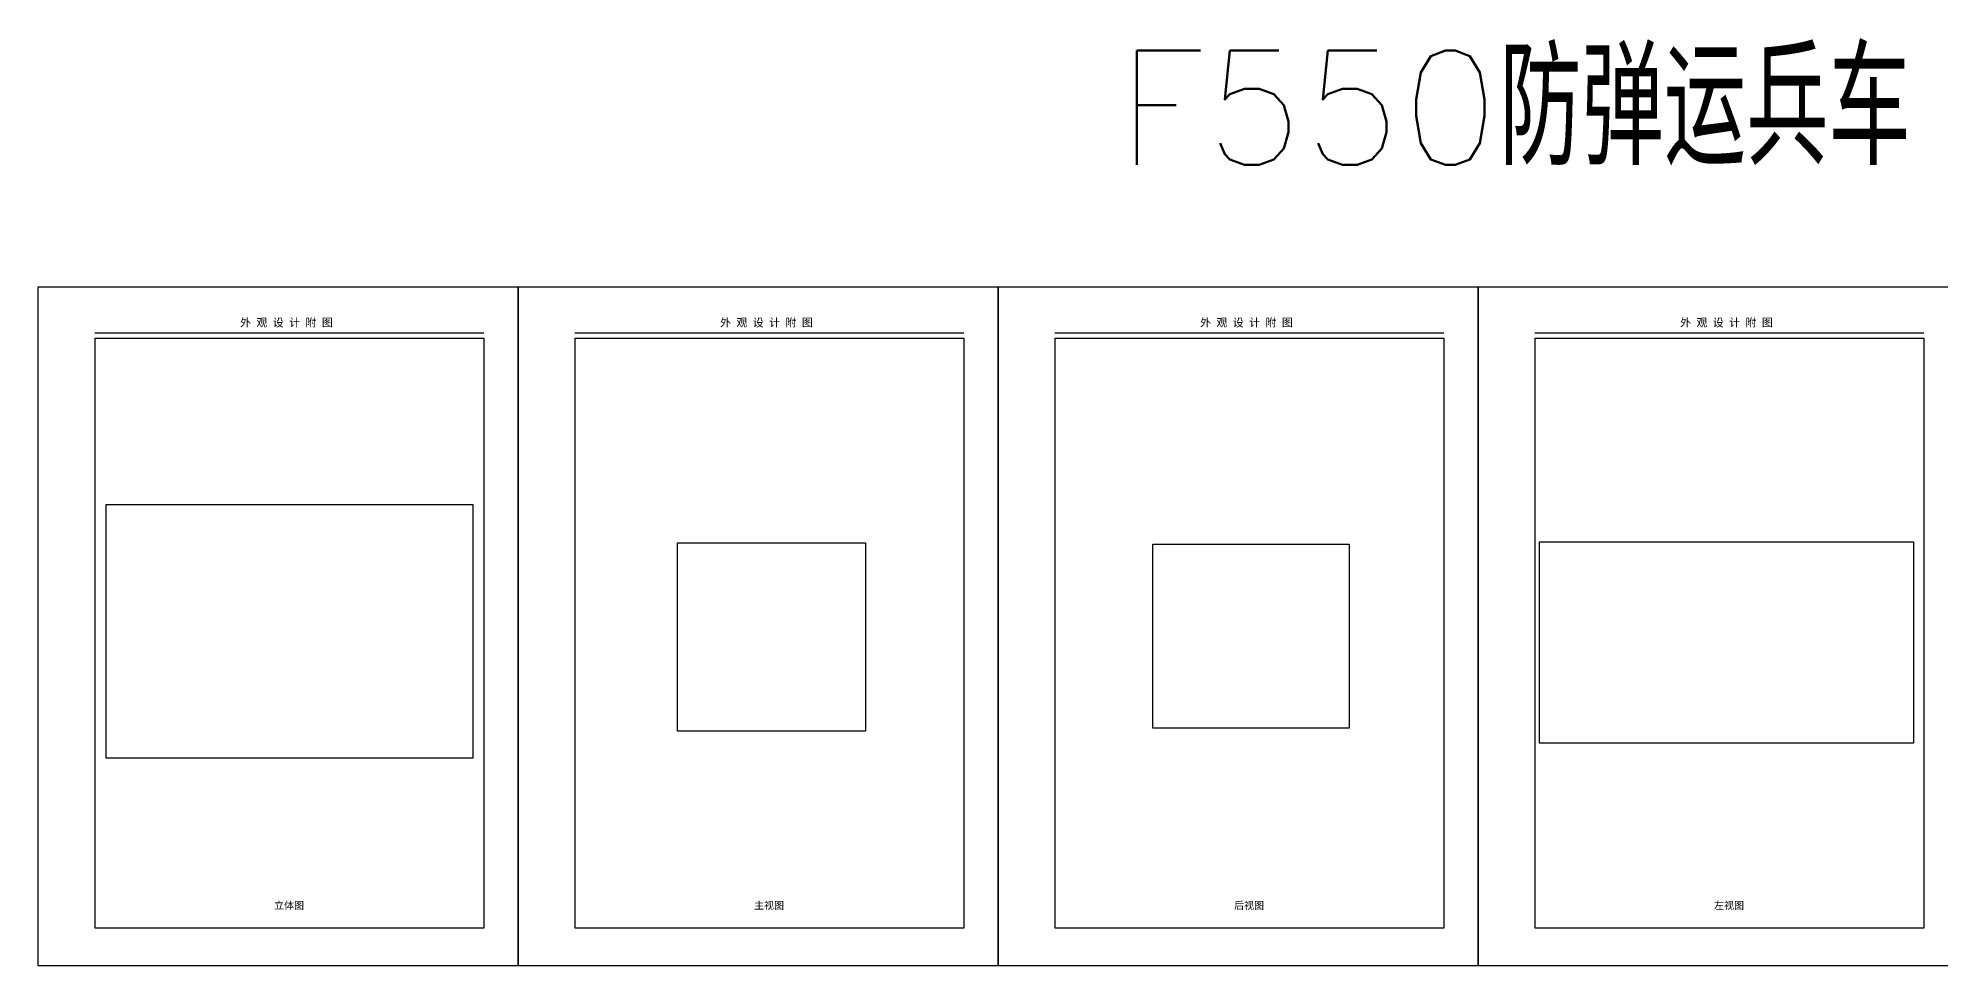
# Model space of a CAD drawing. Header units: millimetres. Extents: x 1846 to 3316, y 204 to 610.
# Drawn here: x 1846 to 2678, y 204 to 610 of the extents above; entities that cross this region are included whole.
import ezdxf

# ---------------------------------------------------------------- set-up
doc = ezdxf.new("R2010")
doc.units = ezdxf.units.MM
doc.layers.get('0').update_dxf_attribs({"plot": 0})
doc.layers.add('A', color=7, linetype='Continuous')
doc.layers.add('图层1', color=7, linetype='Continuous')
doc.styles.get("Standard").update_dxf_attribs({"font": 'txt', "bigfont": 'gbcbig.shx'})
picture_1 = doc.add_image_def('image1.jpg', size_in_pixel=(1095, 758))
picture_2 = doc.add_image_def('image2.jpg', size_in_pixel=(806, 808))
picture_3 = doc.add_image_def('image3.jpg', size_in_pixel=(843, 790))
picture_4 = doc.add_image_def('image4.jpg', size_in_pixel=(1295, 697))

msp = doc.modelspace()

# ---------------------------------------------------------------- linework, layer by layer
at = {"color": 3, "lineweight": 25}
for points in [[(1845.9, 501.22), (2055.9, 501.22), (2055.9, 204.22), (1845.9, 204.22)], [(2055.9, 501.22), (2265.9, 501.22), (2265.9, 204.22), (2055.9, 204.22)], [(2265.9, 501.22), (2475.9, 501.22), (2475.9, 204.22), (2265.9, 204.22)], [(2475.9, 501.22), (2685.9, 501.22), (2685.9, 204.22), (2475.9, 204.22)]]:
    msp.add_lwpolyline(points, close=True, dxfattribs=at)
at = {"color": 1, "lineweight": 25}
for points in [[(2040.9, 220.72), (1870.9, 220.72), (1870.9, 478.72), (2040.9, 478.72)], [(2250.9, 220.72), (2080.9, 220.72), (2080.9, 478.72), (2250.9, 478.72)], [(2460.9, 220.72), (2290.9, 220.72), (2290.9, 478.72), (2460.9, 478.72)], [(2670.9, 220.72), (2500.9, 220.72), (2500.9, 478.72), (2670.9, 478.72)]]:
    msp.add_lwpolyline(points, close=True, dxfattribs=at)
at = {"layer": 'A', "color": 7}
for p, q in [((1870.68, 481.16), (2040.9, 481.16)), ((2080.68, 481.16), (2250.9, 481.16)), ((2290.68, 481.16), (2460.9, 481.16)), ((2500.68, 481.16), (2670.9, 481.16))]:
    msp.add_line(p, q, dxfattribs=at)

# ---------------------------------------------------------------- texts
at = {"layer": 'A', "lineweight": 25, "attachment_point": 1}
for s, insert, char_height, width in [('{\\fSimHei|b0|i0|c134|p49;外 观 设 计 附 图}', (1934.28, 487.33), 3.5, 48.0069), ('{\\fSimHei|b0|i0|c134|p49;外 观 设 计 附 图}', (2144.28, 487.33), 3.5, 48.0069), ('{\\fSimHei|b0|i0|c134|p49;外 观 设 计 附 图}', (2354.28, 487.33), 3.5, 48.0069), ('{\\fSimHei|b0|i0|c134|p49;外 观 设 计 附 图}', (2564.28, 487.33), 3.5, 48.0069), ('{\\fSimSun|b0|i0|c134|p2;立体图}', (1949.17, 232.28), 3.2, 16.0565), ('{\\fSimSun|b0|i0|c134|p2;主视图}', (2159.17, 232.28), 3.2, 25.5105), ('{\\fSimSun|b0|i0|c134|p2;后视图}', (2369.17, 232.28), 3.2, 13.3672), ('{\\fSimSun|b0|i0|c134|p2;左视图}', (2579.17, 232.28), 3.2, 13.4533)]:
    msp.add_mtext(s, dxfattribs=dict(at, insert=insert, char_height=char_height, width=width))
at = {"layer": '图层1', "color": 7, "insert": (2318.03, 604.51), "char_height": 50, "width": 398.8242, "attachment_point": 1}
msp.add_mtext('F550防弹运兵车', dxfattribs=at)

# ---------------------------------------------------------------- pictures from other files: only their frames are drawn
at = {"layer": '图层1', "color": 7}
image = msp.add_image(picture_1, insert=(1875.76, 295.06), size_in_units=(160.38, 111.02), dxfattribs=at)
image.dxf.flags = 7
image = msp.add_image(picture_2, insert=(2125.71, 306.9), size_in_units=(82.19, 82.4), dxfattribs=at)
image.dxf.flags = 7
image = msp.add_image(picture_3, insert=(2333.63, 308.25), size_in_units=(85.89, 80.49), dxfattribs=at)
image.dxf.flags = 7
image = msp.add_image(picture_4, insert=(2502.79, 301.63), size_in_units=(163.66, 88.09), dxfattribs=at)
image.dxf.flags = 7

doc.saveas('drawing.dxf')
